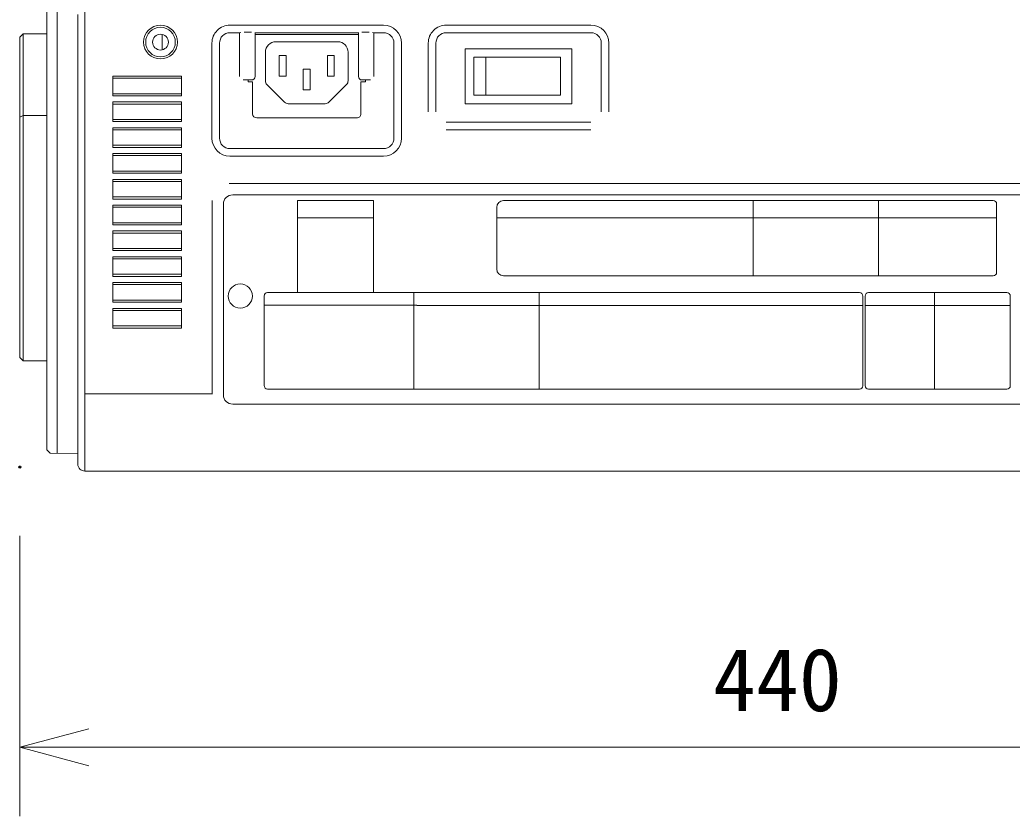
# Model space of a CAD drawing. Units: millimetres, scale not verified. Extents: x -62 to 63, y -57 to 57.
# Drawn here: x 16.33 to 45.14, y -4.89 to 18.24 of the extents above; entities that cross this region are included whole.
import ezdxf
from ezdxf.enums import TextEntityAlignment as Align

# ---------------------------------------------------------------- set-up
doc = ezdxf.new("R2010")
doc.units = ezdxf.units.MM
doc.header["$LTSCALE"] = 0.125
doc.header["$PDMODE"] = 32
doc.header["$PDSIZE"] = 0.0625
for name, color, linetype, lineweight in [('0-0_0', 7, 'Continuous', 18), ('0-4_GAIKEI', 7, 'Continuous', 18), ('0-5_SUNPO', 7, 'Continuous', 18)]:
    doc.layers.add(name, color=color, linetype=linetype, lineweight=lineweight)
doc.layers.add('0-1_DEFPOINTS', color=7, linetype='Continuous')
doc.styles.add('ＭＳ ゴシック', font='')
doc.styles.get('ＭＳ ゴシック').set_extended_font_data('MS Gothic')

# ---------------------------------------------------------------- blocks, each defined once
blk = doc.blocks.new('_OPEN30')
at = {"layer": '0-0_0'}
blk.add_line((0, 0), (-1, 0), dxfattribs=at)
blk.add_lwpolyline([(-1, 0.26795), (0, 0), (-1, -0.26795)], dxfattribs=at)
blk = doc.blocks.new('D11')
at = {"layer": '0-1_DEFPOINTS'}
blk.add_point((13.5919, 2.3472), dxfattribs=at)
at = {"layer": '0-5_SUNPO'}
for p, q in [((13.5919, 0.3472), (13.5919, -7.792)), ((15.5919, -5.792), (55.5919, -5.792))]:
    blk.add_line(p, q, dxfattribs=at)
at = {"layer": '0-5_SUNPO', "xscale": 2, "yscale": 2, "rotation": 180}
blk.add_blockref('_OPEN30', (13.5919, -5.792), dxfattribs=at)
at = {"layer": '0-5_SUNPO', "style": 'ＭＳ ゴシック'}
blk.add_text('440', height=1.833, dxfattribs=at).set_placement((33.7169, -5.292), align=Align.BOTTOM_LEFT)

msp = doc.modelspace()

# ---------------------------------------------------------------- linework, layer by layer
at = {"layer": '0-4_GAIKEI', "color": 1}
for p, q in [((18.2162, 5.1353), (18.2162, 20.6353)), ((17.4162, 20.1228), (17.4162, 5.6479)), ((22.4308, 18.0883), (26.8929, 18.0883)), ((22.7123, 17.8673), (22.4308, 17.8673)), ((26.8929, 17.8673), (26.6123, 17.8673)), ((28.7123, 18.0883), (32.9149, 18.0883)), ((32.9149, 17.8673), (28.7123, 17.8673)), ((16.4323, 17.8353), (16.4323, 15.4603)), ((20.4662, 17.3777), (20.4662, 17.8198)), ((21.9097, 14.8031), (21.9097, 17.5673)), ((22.1308, 17.5673), (22.1308, 14.8031)), ((27.1929, 14.8031), (27.1929, 17.5673)), ((27.4139, 17.5673), (27.4139, 14.8031)), ((28.1912, 15.5671), (28.1912, 17.5673)), ((28.4123, 17.5673), (28.4123, 15.5671)), ((33.2149, 15.5671), (33.2149, 17.5673)), ((33.436, 17.5673), (33.436, 15.5671)), ((16.3323, 15.4103), (16.4323, 15.4603)), ((16.4323, 15.4603), (16.4323, 8.3353)), ((16.4323, 15.4603), (17.1162, 15.4603)), ((28.7121, 15.2673), (32.9151, 15.2673)), ((32.9151, 15.0462), (28.7121, 15.0462)), ((22.4308, 14.5031), (26.8929, 14.5031)), ((26.8929, 14.282), (22.4308, 14.282)), ((22.4122, 13.489), (48.3531, 13.4914)), ((21.9135, 7.372), (21.913, 12.9896)), ((22.5127, 13.1592), (48.2527, 13.1617)), ((22.2427, 12.8892), (22.2433, 7.3492)), ((18.2162, 7.3753), (21.9135, 7.3753)), ((22.5133, 7.0792), (48.2533, 7.0817))]:
    msp.add_line(p, q, dxfattribs=at)
at = {"layer": '0-4_GAIKEI'}
for p, q in [((18.0162, 18.3953), (18.0162, 7.3753)), ((22.7123, 17.8673), (22.7507, 17.8773)), ((22.7123, 16.5952), (22.7123, 17.8673)), ((23.0623, 17.8803), (22.8498, 17.8803)), ((23.1623, 17.8768), (23.1623, 16.5952)), ((26.161, 17.8673), (23.1635, 17.8673)), ((26.1623, 16.5952), (26.1623, 17.8768)), ((26.4748, 17.8803), (26.2623, 17.8803)), ((26.6123, 17.8673), (26.5739, 17.8773)), ((26.6123, 17.8673), (26.6123, 16.5952)), ((16.3323, 17.7353), (16.4323, 17.8353)), ((16.3323, 17.7353), (16.3323, 15.4103)), ((16.4323, 17.8353), (17.1162, 17.8353)), ((23.1621, 17.7008), (23.1635, 17.7022)), ((26.1611, 17.8173), (23.1635, 17.8173)), ((23.7623, 17.6052), (25.5623, 17.6052)), ((26.1625, 17.7008), (26.1611, 17.7022)), ((23.1635, 17.5401), (23.1621, 17.5415)), ((23.4623, 17.1552), (23.4623, 17.3052)), ((25.8623, 17.3052), (25.8623, 17.1552)), ((26.1611, 17.5401), (26.1625, 17.5415)), ((23.4623, 16.4673), (23.4623, 17.1552)), ((23.8623, 17.2052), (23.8623, 16.8052)), ((24.0623, 17.2052), (23.8623, 17.2052)), ((24.0623, 17.2052), (24.0623, 16.6052)), ((25.2623, 17.2052), (25.2623, 16.6052)), ((25.8623, 17.1552), (25.8623, 16.4673)), ((29.8623, 17.1552), (29.5123, 17.1552)), ((29.5123, 17.1552), (29.5123, 16.0552)), ((29.8623, 17.1552), (32.0263, 17.1552)), ((29.8623, 16.0552), (29.8623, 17.1552)), ((32.0263, 16.0552), (32.0263, 17.1552)), ((23.8623, 16.6052), (23.8623, 16.8052)), ((24.5623, 16.8052), (24.7623, 16.8052)), ((24.5623, 16.4052), (24.5623, 16.8052)), ((24.7623, 16.8052), (24.7623, 16.4052)), ((19.0356, 16.6062), (21.029, 16.6062)), ((19.0356, 16.0349), (19.0356, 16.6062)), ((19.0356, 16.5455), (21.029, 16.5455)), ((21.029, 16.6062), (21.029, 16.0349)), ((22.9567, 16.4452), (22.9567, 16.4952)), ((23.0908, 16.4452), (22.9567, 16.4452)), ((23.0908, 15.5131), (23.0908, 16.4452)), ((24.0623, 16.6052), (23.8623, 16.6052)), ((26.3679, 16.4452), (26.2345, 16.4452)), ((26.2345, 16.4452), (26.2349, 15.5132)), ((26.3679, 16.4952), (26.3679, 16.4452)), ((24.0184, 15.8491), (23.5062, 16.3613)), ((25.8184, 16.3613), (25.3062, 15.8491)), ((21.029, 16.0958), (19.0356, 16.0958)), ((21.029, 16.0349), (19.0356, 16.0349)), ((19.0356, 15.2855), (19.0356, 15.8568)), ((19.0356, 15.8568), (21.029, 15.8568)), ((21.029, 15.8568), (21.029, 15.2855)), ((29.5123, 16.0552), (29.8623, 16.0552)), ((32.0263, 16.0552), (29.8623, 16.0552)), ((19.0356, 15.7961), (21.029, 15.7961)), ((25.2002, 15.8052), (24.1244, 15.8052)), ((16.3323, 15.4103), (16.3323, 8.4353)), ((21.029, 15.3464), (19.0356, 15.3464)), ((21.029, 15.2855), (19.0356, 15.2855)), ((26.1149, 15.3931), (23.2108, 15.3931)), ((19.0356, 15.1074), (21.029, 15.1074)), ((19.0356, 14.5361), (19.0356, 15.1074)), ((19.0356, 15.0467), (21.029, 15.0467)), ((21.029, 15.1074), (21.029, 14.5361)), ((21.029, 14.597), (19.0356, 14.597)), ((21.029, 14.5361), (19.0356, 14.5361)), ((19.0356, 14.358), (21.029, 14.358)), ((19.0356, 13.7867), (19.0356, 14.358)), ((19.0356, 14.2973), (21.029, 14.2973)), ((21.029, 14.358), (21.029, 13.7867)), ((21.029, 13.8476), (19.0356, 13.8476)), ((21.029, 13.7867), (19.0356, 13.7867)), ((19.0356, 13.0373), (19.0356, 13.6086)), ((19.0356, 13.6086), (21.029, 13.6086)), ((19.0356, 13.5479), (21.029, 13.5479)), ((21.029, 13.6086), (21.029, 13.0373)), ((21.029, 13.0982), (19.0356, 13.0982)), ((21.029, 13.0373), (19.0356, 13.0373)), ((24.3986, 12.9931), (24.3986, 10.3203)), ((26.5986, 12.9931), (24.3986, 12.9931)), ((26.5986, 12.9931), (26.5986, 10.3203)), ((44.5938, 12.9931), (30.378, 12.9931)), ((37.6267, 12.9931), (37.6267, 10.805)), ((41.2601, 12.9931), (41.2601, 10.805)), ((19.0356, 12.8592), (21.029, 12.8592)), ((19.0356, 12.2879), (19.0356, 12.8592)), ((19.0356, 12.7985), (21.029, 12.7985)), ((21.029, 12.8592), (21.029, 12.2879)), ((30.178, 11.005), (30.178, 12.7931)), ((44.6938, 12.8931), (44.6938, 10.905)), ((26.5986, 12.493), (24.3986, 12.493)), ((44.6938, 12.493), (30.178, 12.493)), ((21.029, 12.3488), (19.0356, 12.3488)), ((21.029, 12.2879), (19.0356, 12.2879)), ((19.0356, 11.5385), (19.0356, 12.1098)), ((19.0356, 12.1098), (21.029, 12.1098)), ((21.029, 12.1098), (21.029, 11.5385)), ((19.0356, 12.0491), (21.029, 12.0491)), ((21.029, 11.5994), (19.0356, 11.5994)), ((21.029, 11.5385), (19.0356, 11.5385)), ((19.0356, 10.7891), (19.0356, 11.3604)), ((19.0356, 11.3604), (21.029, 11.3604)), ((19.0356, 11.2997), (21.029, 11.2997)), ((21.029, 11.3604), (21.029, 10.7891)), ((21.029, 10.85), (19.0356, 10.85)), ((21.029, 10.7891), (19.0356, 10.7891)), ((44.5938, 10.805), (30.378, 10.805)), ((19.0356, 10.611), (21.029, 10.611)), ((19.0356, 10.0397), (19.0356, 10.611)), ((19.0356, 10.5503), (21.029, 10.5503)), ((21.029, 10.611), (21.029, 10.0397)), ((21.029, 10.1006), (19.0356, 10.1006)), ((23.4237, 10.2203), (23.4237, 7.6164)), ((27.8584, 10.3203), (23.5237, 10.3203)), ((27.7719, 7.5164), (27.7719, 10.3203)), ((40.709, 10.3186), (27.8584, 10.3186)), ((31.4119, 7.5146), (31.4119, 10.3186)), ((40.809, 10.2186), (40.809, 7.6146)), ((40.8765, 10.2198), (40.8765, 7.6159)), ((44.9891, 10.3198), (40.9765, 10.3198)), ((42.8891, 10.3198), (42.8891, 7.5159)), ((45.0891, 10.2198), (45.0891, 7.6159)), ((21.029, 10.0397), (19.0356, 10.0397)), ((19.0356, 9.2903), (19.0356, 9.8616)), ((19.0356, 9.8616), (21.029, 9.8616)), ((19.0356, 9.8009), (21.029, 9.8009)), ((21.029, 9.8616), (21.029, 9.2903)), ((27.8584, 9.9496), (23.4237, 9.9496)), ((40.809, 9.9478), (27.8584, 9.9478)), ((45.0891, 9.9478), (40.8765, 9.9478)), ((21.029, 9.3512), (19.0356, 9.3512)), ((21.029, 9.2903), (19.0356, 9.2903)), ((16.4323, 8.3353), (16.3323, 8.4353)), ((17.1162, 8.3353), (16.4323, 8.3353)), ((27.8584, 7.5164), (23.5237, 7.5164)), ((40.709, 7.5146), (27.8584, 7.5146)), ((44.9891, 7.5159), (40.9765, 7.5159)), ((18.0162, 7.3753), (18.0162, 5.3353)), ((17.2157, 5.6515), (17.1162, 5.7528)), ((17.2157, 5.6515), (18.0162, 5.6371)), ((18.2162, 5.1353), (60.1823, 5.1353))]:
    msp.add_line(p, q, dxfattribs=at)
for points in [[(17.1162, 5.7528), (17.1162, 13.507), (17.1162, 20.0179)], [(25.2623, 17.2052), (25.4623, 17.2052), (25.4623, 16.8052)], [(25.2623, 16.6052), (25.4623, 16.6052), (25.4623, 16.8052)], [(23.0623, 16.4952), (22.8498, 16.4952), (22.8132, 16.4952)], [(26.5114, 16.4952), (26.4748, 16.4952), (26.2623, 16.4952)], [(24.7623, 16.4052), (24.7623, 16.2052), (24.5623, 16.2052), (24.5623, 16.4052)]]:
    msp.add_lwpolyline(points, dxfattribs=at)
msp.add_lwpolyline([(32.3606, 17.4035), (32.3606, 15.8068), (29.2639, 15.8068), (29.2639, 17.4035)], close=True, dxfattribs=at)
at = {"layer": '0-4_GAIKEI', "color": 1}
for radius in [0.4905, 0.43, 0.23]:
    msp.add_circle((20.4162, 17.5953), radius, dxfattribs=at)
at = {"layer": '0-4_GAIKEI'}
msp.add_circle((22.733, 10.2192), 0.35, dxfattribs=at)
at = {"layer": '0-4_GAIKEI', "color": 1}
for centre, radius, start, end in [((22.4308, 17.5673), 0.5211, 89.99996, 180), ((22.4308, 17.5673), 0.3, 89.99996, 180), ((26.8929, 17.5673), 0.5211, 359.99998, 89.99996), ((26.8929, 17.5673), 0.3, 359.99998, 89.99996), ((28.7123, 17.5673), 0.5211, 89.99996, 180), ((28.7123, 17.5673), 0.3, 89.99996, 180), ((32.9149, 17.5673), 0.5211, 359.99998, 89.99996), ((32.9149, 17.5673), 0.3, 359.99998, 89.99996), ((22.4308, 14.8031), 0.5211, 180, 269.99998), ((22.4308, 14.8031), 0.3, 180, 269.99998), ((26.8929, 14.8031), 0.3, 270, 359.99998), ((26.8929, 14.8031), 0.5211, 270, 359.99998), ((22.5127, 12.8892), 0.27, 90.00549, 180.00549), ((22.5133, 7.3492), 0.27, 180.00549, 270.00549)]:
    msp.add_arc(centre, radius, start, end, dxfattribs=at)
at = {"layer": '0-4_GAIKEI'}
for centre, radius, start, end in [((23.7623, 17.3052), 0.3, 89.99996, 180), ((25.5623, 17.3052), 0.3, 359.99998, 89.99996), ((23.0623, 16.5952), 0.1, 270, 0.00129), ((23.6123, 16.4673), 0.15, 180, 224.99996), ((25.7123, 16.4673), 0.15, 315, 359.99998), ((26.2623, 16.5952), 0.1, 179.99864, 269.99998), ((24.1244, 15.9552), 0.15, 224.99996, 269.99998), ((25.2002, 15.9552), 0.15, 270, 315), ((23.2108, 15.5131), 0.12, 180.00002, 270), ((26.1149, 15.5131), 0.12, 270, 0.02583), ((30.378, 12.7931), 0.2, 90, 180), ((44.5938, 12.8931), 0.1, 0, 90), ((30.378, 11.005), 0.2, 180, 270), ((44.5938, 10.905), 0.1, 270, 0), ((23.5237, 10.2203), 0.1, 90, 180), ((40.709, 10.2186), 0.1, 0, 90), ((40.9765, 10.2198), 0.1, 90, 180), ((44.9891, 10.2198), 0.1, 0, 90), ((23.5237, 7.6164), 0.1, 180, 270), ((40.709, 7.6146), 0.1, 270, 0), ((40.9765, 7.6159), 0.1, 180, 270), ((44.9891, 7.6159), 0.1, 270, 0), ((18.2162, 5.3353), 0.2, 180, 270.00004)]:
    msp.add_arc(centre, radius, start, end, dxfattribs=at)

# ---------------------------------------------------------------- block references
at = {"layer": '0-5_SUNPO'}
msp.add_blockref('D11', (2.7403, 2.9036), dxfattribs=at)

doc.saveas('drawing.dxf')
